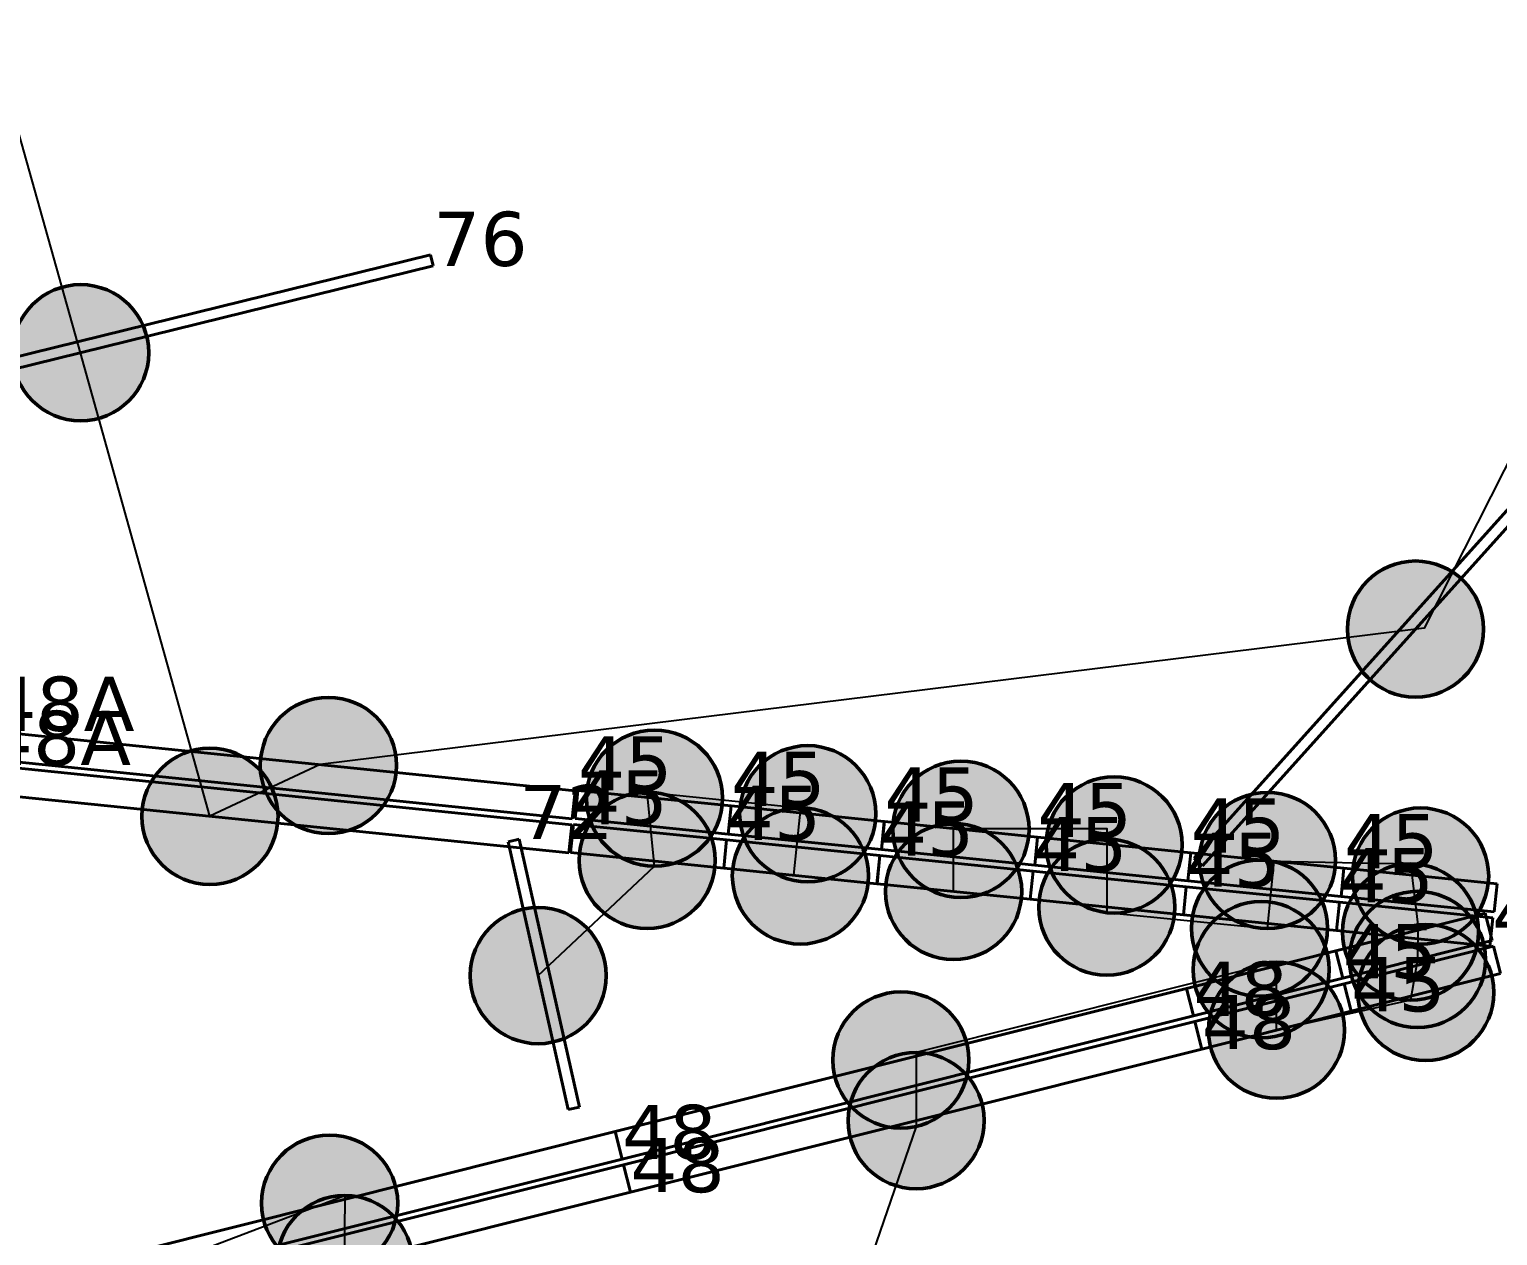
# Model space of a CAD drawing. Header units: millimetres. Extents: x -243740 to 150609, y -473655 to -165121.
# Drawn here: x 70726 to 75607, y -354076 to -350069 of the extents above; entities that cross this region are included whole.
import ezdxf

# ---------------------------------------------------------------- set-up
doc = ezdxf.new("R2010")
doc.units = ezdxf.units.MM
doc.layers.add('_Гр.ЩД-1C.10.4.I6.6', color=6, linetype='Continuous')
doc.layers.add('_Гр.ЩД-1C.10.4.I6.7', color=6, linetype='Continuous')
for name, color, linetype, lineweight in [('_освещение_dali', 3, 'Continuous', 50), ('DLX_FL1_LUM 122', 1, 'Continuous', 40), ('DLX_FL1_LUM 222', 5, 'Continuous', 40), ('DLX_LUM 14', 5, 'Continuous', 40), ('DLX_LUM 17', 5, 'Continuous', 40), ('DLX_LUM 5', 5, 'Continuous', 40), ('DLX_LUM 9', 5, 'Continuous', 40)]:
    doc.layers.add(name, color=color, linetype=linetype, lineweight=lineweight)
doc.styles.add('TableTextStyle', font='')
doc.styles.get('TableTextStyle').set_extended_font_data('VERDANA.TTF')
doc.linetypes.add('Truba', pattern='A,3e-05,[4,MSH_7,S=1,R=0,X=0,Y=0],-3.022072', length=3.022102)

# ---------------------------------------------------------------- blocks, each defined once
blk = doc.blocks.new('A$Caabd1818')
at = {"layer": 'DLX_FL1_LUM 122'}
for points in [[(66622.6, 45122.6, 0), (68570.5, 44923.8, 0)], [(68570.5, 44923.8, 0), (66622.6, 45122.6, 0)], [(68570.5, 44923.8, 0), (66622.6, 45122.6, 0)], [(66622.6, 45122.6, 0), (68570.5, 44923.8, 0)], [(66611.1, 45009.2, 0), (68559, 44810.4, 0)], [(68559, 44810.4, 0), (66611.1, 45009.2, 0)], [(68559, 44810.4, 0), (66611.1, 45009.2, 0)], [(66611.1, 45009.2, 0), (68559, 44810.4, 0)], [(68560.9, 44830.3, 0), (66613.1, 45029.1, 0)], [(66613.1, 45029.1, 0), (68560.9, 44830.3, 0)], [(66613.1, 45029.1, 0), (68560.9, 44830.3, 0)], [(68560.9, 44830.3, 0), (66613.1, 45029.1, 0)], [(68549.4, 44716.9, 0), (66601.5, 44915.7, 0)], [(66601.5, 44915.7, 0), (68549.4, 44716.9, 0)], [(66601.5, 44915.7, 0), (68549.4, 44716.9, 0)], [(68549.4, 44716.9, 0), (66601.5, 44915.7, 0)], [(68570.5, 44923.8, 0), (68560.9, 44830.3, 0)], [(68560.9, 44830.3, 0), (68570.5, 44923.8, 0)], [(68560.9, 44830.3, 0), (68570.5, 44923.8, 0)], [(68570.5, 44923.8, 0), (68560.9, 44830.3, 0)], [(68570.5, 44923.8, 0), (68570.5, 44923.8, 0)], [(68570.5, 44923.8, 0), (68570.5, 44923.8, 0)], [(68559, 44810.4, 0), (68549.4, 44716.9, 0)], [(68549.4, 44716.9, 0), (68559, 44810.4, 0)], [(68549.4, 44716.9, 0), (68559, 44810.4, 0)], [(68559, 44810.4, 0), (68549.4, 44716.9, 0)], [(68559, 44810.4, 0), (68559, 44810.4, 0)], [(68559, 44810.4, 0), (68559, 44810.4, 0)], [(68560.9, 44830.3, 0), (68560.9, 44830.3, 0)], [(68560.9, 44830.3, 0), (68560.9, 44830.3, 0)], [(68549.4, 44716.9, 0), (68549.4, 44716.9, 0)], [(68549.4, 44716.9, 0), (68549.4, 44716.9, 0)]]:
    blk.add_polyline3d(points, dxfattribs=at)
at = {"layer": 'DLX_FL1_LUM 222'}
for points in [[(68703.9, 43791, 0), (70603.3, 44266.7, 0)], [(70603.3, 44266.7, 0), (68703.9, 43791, 0)], [(70603.3, 44266.7, 0), (68703.9, 43791, 0)], [(68703.9, 43791, 0), (70603.3, 44266.7, 0)], [(70603.3, 44266.7, 0), (70603.3, 44266.7, 0)], [(70603.3, 44266.7, 0), (70626.1, 44175.5, 0)], [(70626.1, 44175.5, 0), (70603.3, 44266.7, 0)], [(70603.3, 44266.7, 0), (70603.3, 44266.7, 0)], [(70626.1, 44175.5, 0), (70603.3, 44266.7, 0)], [(70603.3, 44266.7, 0), (70626.1, 44175.5, 0)], [(70626.1, 44175.5, 0), (68726.8, 43699.8, 0)], [(68726.8, 43699.8, 0), (70626.1, 44175.5, 0)], [(68726.8, 43699.8, 0), (70626.1, 44175.5, 0)], [(70626.1, 44175.5, 0), (68726.8, 43699.8, 0)], [(68731.5, 43681.1, 0), (70630.9, 44156.5, 0)], [(70630.9, 44156.5, 0), (68731.5, 43681.1, 0)], [(70630.9, 44156.5, 0), (68731.5, 43681.1, 0)], [(68731.5, 43681.1, 0), (70630.9, 44156.5, 0)], [(70626.1, 44175.5, 0), (70626.1, 44175.5, 0)], [(70626.1, 44175.5, 0), (70626.1, 44175.5, 0)], [(70630.9, 44156.5, 0), (70630.9, 44156.5, 0)], [(70630.9, 44156.5, 0), (70653.7, 44065.3, 0)], [(70653.7, 44065.3, 0), (70630.9, 44156.5, 0)], [(70630.9, 44156.5, 0), (70630.9, 44156.5, 0)], [(70653.7, 44065.3, 0), (70630.9, 44156.5, 0)], [(70630.9, 44156.5, 0), (70653.7, 44065.3, 0)], [(70653.7, 44065.3, 0), (68754.3, 43589.9, 0)], [(68754.3, 43589.9, 0), (70653.7, 44065.3, 0)], [(68754.3, 43589.9, 0), (70653.7, 44065.3, 0)], [(70653.7, 44065.3, 0), (68754.3, 43589.9, 0)], [(70653.7, 44065.3, 0), (70653.7, 44065.3, 0)], [(70653.7, 44065.3, 0), (70653.7, 44065.3, 0)], [(66804.6, 43315.3, 0), (68703.9, 43791, 0)], [(68703.9, 43791, 0), (66804.6, 43315.3, 0)], [(68703.9, 43791, 0), (66804.6, 43315.3, 0)], [(66804.6, 43315.3, 0), (68703.9, 43791, 0)], [(68703.9, 43791, 0), (68703.9, 43791, 0)], [(68703.9, 43791, 0), (68726.7, 43699.8, 0)], [(68726.7, 43699.8, 0), (68703.9, 43791, 0)], [(68703.9, 43791, 0), (68703.9, 43791, 0)], [(68726.7, 43699.8, 0), (68703.9, 43791, 0)], [(68703.9, 43791, 0), (68726.7, 43699.8, 0)], [(68726.8, 43699.8, 0), (68703.9, 43791, 0)], [(68703.9, 43791, 0), (68703.9, 43791, 0)], [(68703.9, 43791, 0), (68726.8, 43699.8, 0)], [(68703.9, 43791, 0), (68703.9, 43791, 0)], [(68703.9, 43791, 0), (68726.8, 43699.8, 0)], [(68726.8, 43699.8, 0), (68703.9, 43791, 0)], [(68726.7, 43699.8, 0), (66827.4, 43224.1, 0)], [(66827.4, 43224.1, 0), (68726.7, 43699.8, 0)], [(66827.4, 43224.1, 0), (68726.7, 43699.8, 0)], [(68726.7, 43699.8, 0), (66827.4, 43224.1, 0)], [(68726.7, 43699.8, 0), (68726.7, 43699.8, 0)], [(68726.7, 43699.8, 0), (68726.7, 43699.8, 0)], [(68726.8, 43699.8, 0), (68726.8, 43699.8, 0)], [(68726.8, 43699.8, 0), (68726.8, 43699.8, 0)], [(66832, 43205.6, 0), (68731.4, 43681.1, 0)], [(68731.4, 43681.1, 0), (66832, 43205.6, 0)], [(68731.4, 43681.1, 0), (66832, 43205.6, 0)], [(66832, 43205.6, 0), (68731.4, 43681.1, 0)], [(68731.4, 43681.1, 0), (68731.4, 43681.1, 0)], [(68731.4, 43681.1, 0), (68754.3, 43589.9, 0)], [(68754.3, 43589.9, 0), (68731.4, 43681.1, 0)], [(68731.4, 43681.1, 0), (68731.4, 43681.1, 0)], [(68754.3, 43589.9, 0), (68731.4, 43681.1, 0)], [(68731.4, 43681.1, 0), (68754.3, 43589.9, 0)], [(68754.3, 43589.9, 0), (68731.5, 43681.1, 0)], [(68731.5, 43681.1, 0), (68731.5, 43681.1, 0)], [(68731.5, 43681.1, 0), (68754.3, 43589.9, 0)], [(68731.5, 43681.1, 0), (68731.5, 43681.1, 0)], [(68731.5, 43681.1, 0), (68754.3, 43589.9, 0)], [(68754.3, 43589.9, 0), (68731.5, 43681.1, 0)], [(68754.3, 43589.9, 0), (66854.9, 43114.5, 0)], [(66854.9, 43114.5, 0), (68754.3, 43589.9, 0)], [(66854.9, 43114.5, 0), (68754.3, 43589.9, 0)], [(68754.3, 43589.9, 0), (66854.9, 43114.5, 0)], [(68754.3, 43589.9, 0), (68754.3, 43589.9, 0)], [(68754.3, 43589.9, 0), (68754.3, 43589.9, 0)], [(68754.3, 43589.9, 0), (68754.3, 43589.9, 0)], [(68754.3, 43589.9, 0), (68754.3, 43589.9, 0)]]:
    blk.add_polyline3d(points, dxfattribs=at)
at = {"layer": 'DLX_LUM 14'}
for points in [[(65745.5, 46127.1, 0), (68089.4, 46704.3, 0)], [(68089.4, 46704.3, 0), (65745.5, 46127.1, 0)], [(68089.4, 46704.3, 0), (65745.5, 46127.1, 0)], [(65745.5, 46127.1, 0), (68089.4, 46704.3, 0)], [(68098.5, 46667.4, 0), (65754.6, 46090.2, 0)], [(65754.6, 46090.2, 0), (68098.5, 46667.4, 0)], [(65754.6, 46090.2, 0), (68098.5, 46667.4, 0)], [(68098.5, 46667.4, 0), (65754.6, 46090.2, 0)], [(68089.4, 46704.3, 0), (68089.4, 46704.3, 0)], [(68089.4, 46704.3, 0), (68098.5, 46667.4, 0)], [(68098.5, 46667.4, 0), (68089.4, 46704.3, 0)], [(68089.4, 46704.3, 0), (68089.4, 46704.3, 0)], [(68098.5, 46667.4, 0), (68089.4, 46704.3, 0)], [(68089.4, 46704.3, 0), (68098.5, 46667.4, 0)], [(68098.5, 46667.4, 0), (68098.5, 46667.4, 0)], [(68098.5, 46667.4, 0), (68098.5, 46667.4, 0)]]:
    blk.add_polyline3d(points, dxfattribs=at)
at = {"layer": 'DLX_LUM 17'}
for points in [[(70628.1, 44699.8, 0), (72043.9, 46272.3, 0)], [(72043.9, 46272.3, 0), (70628.1, 44699.8, 0)], [(72043.9, 46272.3, 0), (70628.1, 44699.8, 0)], [(70628.1, 44699.8, 0), (72043.9, 46272.3, 0)], [(72072.2, 46246.9, 0), (70656.3, 44674.4, 0)], [(70656.3, 44674.4, 0), (72072.2, 46246.9, 0)], [(70656.3, 44674.4, 0), (72072.2, 46246.9, 0)], [(72072.2, 46246.9, 0), (70656.3, 44674.4, 0)], [(70628.1, 44699.8, 0), (70628.1, 44699.8, 0)], [(70656.3, 44674.4, 0), (70628.1, 44699.8, 0)], [(70628.1, 44699.8, 0), (70628.1, 44699.8, 0)], [(70628.1, 44699.8, 0), (70656.3, 44674.4, 0)], [(70628.1, 44699.8, 0), (70656.3, 44674.4, 0)], [(70656.3, 44674.4, 0), (70628.1, 44699.8, 0)], [(70656.3, 44674.4, 0), (70656.3, 44674.4, 0)], [(70656.3, 44674.4, 0), (70656.3, 44674.4, 0)]]:
    blk.add_polyline3d(points, dxfattribs=at)
at = {"layer": 'DLX_LUM 5'}
for points in [[(68570.2, 44831.3, 0), (68579.7, 44924.8, 0)], [(68579.7, 44924.8, 0), (68570.2, 44831.3, 0)], [(68579.7, 44924.8, 0), (68570.2, 44831.3, 0)], [(68570.2, 44831.3, 0), (68579.7, 44924.8, 0)], [(68579.7, 44924.8, 0), (68579.7, 44924.8, 0)], [(68579.7, 44924.8, 0), (69089.1, 44873, 0)], [(69089.1, 44873, 0), (68579.7, 44924.8, 0)], [(68579.7, 44924.8, 0), (68579.7, 44924.8, 0)], [(69089.1, 44873, 0), (68579.7, 44924.8, 0)], [(68579.7, 44924.8, 0), (69089.1, 44873, 0)], [(69079.5, 44779.5, 0), (69089.1, 44873, 0)], [(69089.1, 44873, 0), (69079.5, 44779.5, 0)], [(69089.1, 44873, 0), (69079.5, 44779.5, 0)], [(69079.5, 44779.5, 0), (69089.1, 44873, 0)], [(69089.1, 44873, 0), (69079.6, 44779.5, 0)], [(69079.6, 44779.5, 0), (69089.1, 44873, 0)], [(69079.6, 44779.5, 0), (69089.1, 44873, 0)], [(69089.1, 44873, 0), (69079.6, 44779.5, 0)], [(69089.1, 44873, 0), (69089.1, 44873, 0)], [(69089.1, 44873, 0), (69089.1, 44873, 0)], [(69089.1, 44873, 0), (69089.1, 44873, 0)], [(69089.1, 44873, 0), (69598.4, 44821.3, 0)], [(69598.4, 44821.3, 0), (69089.1, 44873, 0)], [(69089.1, 44873, 0), (69089.1, 44873, 0)], [(69598.4, 44821.3, 0), (69089.1, 44873, 0)], [(69089.1, 44873, 0), (69598.4, 44821.3, 0)], [(68555.3, 44718.2, 0), (68564.8, 44811.8, 0)], [(68564.8, 44811.8, 0), (68555.3, 44718.2, 0)], [(68564.8, 44811.8, 0), (68555.3, 44718.2, 0)], [(68555.3, 44718.2, 0), (68564.8, 44811.8, 0)], [(68564.8, 44811.8, 0), (68564.8, 44811.8, 0)], [(68564.8, 44811.8, 0), (69074.2, 44760, 0)], [(69074.2, 44760, 0), (68564.8, 44811.8, 0)], [(68564.8, 44811.8, 0), (68564.8, 44811.8, 0)], [(69074.2, 44760, 0), (68564.8, 44811.8, 0)], [(68564.8, 44811.8, 0), (69074.2, 44760, 0)], [(69079.6, 44779.5, 0), (68570.2, 44831.3, 0)], [(68570.2, 44831.3, 0), (68570.2, 44831.3, 0)], [(68570.2, 44831.3, 0), (69079.6, 44779.5, 0)], [(68570.2, 44831.3, 0), (68570.2, 44831.3, 0)], [(68570.2, 44831.3, 0), (69079.6, 44779.5, 0)], [(69079.6, 44779.5, 0), (68570.2, 44831.3, 0)], [(69598.4, 44821.3, 0), (69588.9, 44727.8, 0)], [(69588.9, 44727.8, 0), (69598.4, 44821.3, 0)], [(69588.9, 44727.8, 0), (69598.4, 44821.3, 0)], [(69598.4, 44821.3, 0), (69588.9, 44727.8, 0)], [(69588.9, 44727.8, 0), (69598.5, 44821.3, 0)], [(69598.5, 44821.3, 0), (69588.9, 44727.8, 0)], [(69598.5, 44821.3, 0), (69588.9, 44727.8, 0)], [(69588.9, 44727.8, 0), (69598.5, 44821.3, 0)], [(69598.4, 44821.3, 0), (69598.4, 44821.3, 0)], [(69598.4, 44821.3, 0), (69598.4, 44821.3, 0)], [(69598.5, 44821.3, 0), (69598.5, 44821.3, 0)], [(69598.5, 44821.3, 0), (70107.8, 44769.5, 0)], [(70107.8, 44769.5, 0), (69598.5, 44821.3, 0)], [(69598.5, 44821.3, 0), (69598.5, 44821.3, 0)], [(70107.8, 44769.5, 0), (69598.5, 44821.3, 0)], [(69598.5, 44821.3, 0), (70107.8, 44769.5, 0)], [(69588.9, 44727.8, 0), (69079.5, 44779.5, 0)], [(69079.5, 44779.5, 0), (69079.5, 44779.5, 0)], [(69079.5, 44779.5, 0), (69588.9, 44727.8, 0)], [(69079.5, 44779.5, 0), (69079.5, 44779.5, 0)], [(69079.5, 44779.5, 0), (69588.9, 44727.8, 0)], [(69588.9, 44727.8, 0), (69079.5, 44779.5, 0)], [(69079.6, 44779.5, 0), (69079.6, 44779.5, 0)], [(69079.6, 44779.5, 0), (69079.6, 44779.5, 0)], [(70107.8, 44769.5, 0), (70098.3, 44676, 0)], [(70098.3, 44676, 0), (70107.8, 44769.5, 0)], [(70098.3, 44676, 0), (70107.8, 44769.5, 0)], [(70107.8, 44769.5, 0), (70098.3, 44676, 0)], [(70098.3, 44676, 0), (70107.8, 44769.5, 0)], [(70107.8, 44769.5, 0), (70098.3, 44676, 0)], [(70107.8, 44769.5, 0), (70098.3, 44676, 0)], [(70098.3, 44676, 0), (70107.8, 44769.5, 0)], [(70107.8, 44769.5, 0), (70107.8, 44769.5, 0)], [(70107.8, 44769.5, 0), (70107.8, 44769.5, 0)], [(70107.8, 44769.5, 0), (70107.8, 44769.5, 0)], [(70107.8, 44769.5, 0), (70617.2, 44717.7, 0)], [(70617.2, 44717.7, 0), (70107.8, 44769.5, 0)], [(70107.8, 44769.5, 0), (70107.8, 44769.5, 0)], [(70617.2, 44717.7, 0), (70107.8, 44769.5, 0)], [(70107.8, 44769.5, 0), (70617.2, 44717.7, 0)], [(69064.7, 44666.5, 0), (68555.3, 44718.2, 0)], [(68555.3, 44718.2, 0), (68555.3, 44718.2, 0)], [(68555.3, 44718.2, 0), (69064.7, 44666.5, 0)], [(68555.3, 44718.2, 0), (68555.3, 44718.2, 0)], [(68555.3, 44718.2, 0), (69064.7, 44666.5, 0)], [(69064.7, 44666.5, 0), (68555.3, 44718.2, 0)], [(69074.2, 44760, 0), (69064.7, 44666.5, 0)], [(69064.7, 44666.5, 0), (69074.2, 44760, 0)], [(69064.7, 44666.5, 0), (69074.2, 44760, 0)], [(69074.2, 44760, 0), (69064.7, 44666.5, 0)], [(69064.7, 44666.5, 0), (69074.2, 44760, 0)], [(69074.2, 44760, 0), (69064.7, 44666.5, 0)], [(69074.2, 44760, 0), (69064.7, 44666.5, 0)], [(69064.7, 44666.5, 0), (69074.2, 44760, 0)], [(69074.2, 44760, 0), (69074.2, 44760, 0)], [(69074.2, 44760, 0), (69074.2, 44760, 0)], [(69074.2, 44760, 0), (69074.2, 44760, 0)], [(69074.2, 44760, 0), (69583.5, 44708.2, 0)], [(69583.5, 44708.2, 0), (69074.2, 44760, 0)], [(69074.2, 44760, 0), (69074.2, 44760, 0)], [(69583.5, 44708.2, 0), (69074.2, 44760, 0)], [(69074.2, 44760, 0), (69583.5, 44708.2, 0)], [(69588.9, 44727.8, 0), (69588.9, 44727.8, 0)], [(69588.9, 44727.8, 0), (69588.9, 44727.8, 0)], [(70098.3, 44676, 0), (69588.9, 44727.8, 0)], [(69588.9, 44727.8, 0), (69588.9, 44727.8, 0)], [(69588.9, 44727.8, 0), (70098.3, 44676, 0)], [(69588.9, 44727.8, 0), (69588.9, 44727.8, 0)], [(69588.9, 44727.8, 0), (70098.3, 44676, 0)], [(70098.3, 44676, 0), (69588.9, 44727.8, 0)], [(70617.2, 44717.7, 0), (70607.7, 44624.2, 0)], [(70607.7, 44624.2, 0), (70617.2, 44717.7, 0)], [(70607.7, 44624.2, 0), (70617.2, 44717.7, 0)], [(70617.2, 44717.7, 0), (70607.7, 44624.2, 0)], [(70607.7, 44624.2, 0), (70617.2, 44717.7, 0)], [(70617.2, 44717.7, 0), (70607.7, 44624.2, 0)], [(70617.2, 44717.7, 0), (70607.7, 44624.2, 0)], [(70607.7, 44624.2, 0), (70617.2, 44717.7, 0)], [(70617.2, 44717.7, 0), (70617.2, 44717.7, 0)], [(70617.2, 44717.7, 0), (70617.2, 44717.7, 0)], [(70617.2, 44717.7, 0), (70617.2, 44717.7, 0)], [(70617.2, 44717.7, 0), (71126.6, 44666, 0)], [(71126.6, 44666, 0), (70617.2, 44717.7, 0)], [(70617.2, 44717.7, 0), (70617.2, 44717.7, 0)], [(71126.6, 44666, 0), (70617.2, 44717.7, 0)], [(70617.2, 44717.7, 0), (71126.6, 44666, 0)], [(69064.7, 44666.5, 0), (69064.7, 44666.5, 0)], [(69064.7, 44666.5, 0), (69064.7, 44666.5, 0)], [(69574, 44614.7, 0), (69064.7, 44666.5, 0)], [(69064.7, 44666.5, 0), (69064.7, 44666.5, 0)], [(69064.7, 44666.5, 0), (69574, 44614.7, 0)], [(69064.7, 44666.5, 0), (69064.7, 44666.5, 0)], [(69064.7, 44666.5, 0), (69574, 44614.7, 0)], [(69574, 44614.7, 0), (69064.7, 44666.5, 0)], [(69583.5, 44708.2, 0), (69574, 44614.7, 0)], [(69574, 44614.7, 0), (69583.5, 44708.2, 0)], [(69574, 44614.7, 0), (69583.5, 44708.2, 0)], [(69583.5, 44708.2, 0), (69574, 44614.7, 0)], [(69574.1, 44614.7, 0), (69583.6, 44708.2, 0)], [(69583.6, 44708.2, 0), (69574.1, 44614.7, 0)], [(69583.6, 44708.2, 0), (69574.1, 44614.7, 0)], [(69574.1, 44614.7, 0), (69583.6, 44708.2, 0)], [(69583.5, 44708.2, 0), (69583.5, 44708.2, 0)], [(69583.5, 44708.2, 0), (69583.5, 44708.2, 0)], [(69583.6, 44708.2, 0), (69583.6, 44708.2, 0)], [(69583.6, 44708.2, 0), (70092.9, 44656.4, 0)], [(70092.9, 44656.4, 0), (69583.6, 44708.2, 0)], [(69583.6, 44708.2, 0), (69583.6, 44708.2, 0)], [(70092.9, 44656.4, 0), (69583.6, 44708.2, 0)], [(69583.6, 44708.2, 0), (70092.9, 44656.4, 0)], [(70098.3, 44676, 0), (70098.3, 44676, 0)], [(70098.3, 44676, 0), (70098.3, 44676, 0)], [(70607.7, 44624.2, 0), (70098.3, 44676, 0)], [(70098.3, 44676, 0), (70098.3, 44676, 0)], [(70098.3, 44676, 0), (70607.7, 44624.2, 0)], [(70098.3, 44676, 0), (70098.3, 44676, 0)], [(70098.3, 44676, 0), (70607.7, 44624.2, 0)], [(70607.7, 44624.2, 0), (70098.3, 44676, 0)], [(71126.6, 44666, 0), (71117.1, 44572.4, 0)], [(71117.1, 44572.4, 0), (71126.6, 44666, 0)], [(71117.1, 44572.4, 0), (71126.6, 44666, 0)], [(71126.6, 44666, 0), (71117.1, 44572.4, 0)], [(71117.1, 44572.4, 0), (71126.6, 44666, 0)], [(71126.6, 44666, 0), (71117.1, 44572.4, 0)], [(71126.6, 44666, 0), (71117.1, 44572.4, 0)], [(71117.1, 44572.4, 0), (71126.6, 44666, 0)], [(71126.6, 44666, 0), (71126.6, 44666, 0)], [(71126.6, 44666, 0), (71126.6, 44666, 0)], [(71126.6, 44666, 0), (71126.6, 44666, 0)], [(71126.6, 44666, 0), (71635.9, 44614.2, 0)], [(71635.9, 44614.2, 0), (71126.6, 44666, 0)], [(71126.6, 44666, 0), (71126.6, 44666, 0)], [(71635.9, 44614.2, 0), (71126.6, 44666, 0)], [(71126.6, 44666, 0), (71635.9, 44614.2, 0)], [(70092.9, 44656.4, 0), (70083.4, 44562.9, 0)], [(70083.4, 44562.9, 0), (70092.9, 44656.4, 0)], [(70083.4, 44562.9, 0), (70092.9, 44656.4, 0)], [(70092.9, 44656.4, 0), (70083.4, 44562.9, 0)], [(70083.4, 44562.9, 0), (70092.9, 44656.4, 0)], [(70092.9, 44656.4, 0), (70083.4, 44562.9, 0)], [(70092.9, 44656.4, 0), (70083.4, 44562.9, 0)], [(70083.4, 44562.9, 0), (70092.9, 44656.4, 0)], [(70092.9, 44656.4, 0), (70092.9, 44656.4, 0)], [(70092.9, 44656.4, 0), (70092.9, 44656.4, 0)], [(70092.9, 44656.4, 0), (70092.9, 44656.4, 0)], [(70092.9, 44656.4, 0), (70602.3, 44604.7, 0)], [(70602.3, 44604.7, 0), (70092.9, 44656.4, 0)], [(70092.9, 44656.4, 0), (70092.9, 44656.4, 0)], [(70602.3, 44604.7, 0), (70092.9, 44656.4, 0)], [(70092.9, 44656.4, 0), (70602.3, 44604.7, 0)], [(70607.7, 44624.2, 0), (70607.7, 44624.2, 0)], [(70607.7, 44624.2, 0), (70607.7, 44624.2, 0)], [(71117.1, 44572.4, 0), (70607.7, 44624.2, 0)], [(70607.7, 44624.2, 0), (70607.7, 44624.2, 0)], [(70607.7, 44624.2, 0), (71117.1, 44572.4, 0)], [(70607.7, 44624.2, 0), (70607.7, 44624.2, 0)], [(70607.7, 44624.2, 0), (71117.1, 44572.4, 0)], [(71117.1, 44572.4, 0), (70607.7, 44624.2, 0)], [(69574, 44614.7, 0), (69574, 44614.7, 0)], [(69574, 44614.7, 0), (69574, 44614.7, 0)], [(70083.4, 44562.9, 0), (69574.1, 44614.7, 0)], [(69574.1, 44614.7, 0), (69574.1, 44614.7, 0)], [(69574.1, 44614.7, 0), (70083.4, 44562.9, 0)], [(69574.1, 44614.7, 0), (69574.1, 44614.7, 0)], [(69574.1, 44614.7, 0), (70083.4, 44562.9, 0)], [(70083.4, 44562.9, 0), (69574.1, 44614.7, 0)], [(70602.3, 44604.7, 0), (70592.8, 44511.2, 0)], [(70592.8, 44511.2, 0), (70602.3, 44604.7, 0)], [(70592.8, 44511.2, 0), (70602.3, 44604.7, 0)], [(70602.3, 44604.7, 0), (70592.8, 44511.2, 0)], [(70592.8, 44511.2, 0), (70602.3, 44604.7, 0)], [(70602.3, 44604.7, 0), (70592.8, 44511.2, 0)], [(70602.3, 44604.7, 0), (70592.8, 44511.2, 0)], [(70592.8, 44511.2, 0), (70602.3, 44604.7, 0)], [(70602.3, 44604.7, 0), (70602.3, 44604.7, 0)], [(70602.3, 44604.7, 0), (70602.3, 44604.7, 0)], [(70602.3, 44604.7, 0), (70602.3, 44604.7, 0)], [(70602.3, 44604.7, 0), (71111.7, 44552.9, 0)], [(71111.7, 44552.9, 0), (70602.3, 44604.7, 0)], [(70602.3, 44604.7, 0), (70602.3, 44604.7, 0)], [(71111.7, 44552.9, 0), (70602.3, 44604.7, 0)], [(70602.3, 44604.7, 0), (71111.7, 44552.9, 0)], [(71117.1, 44572.4, 0), (71117.1, 44572.4, 0)], [(71117.1, 44572.4, 0), (71117.1, 44572.4, 0)], [(71626.4, 44520.7, 0), (71117.1, 44572.4, 0)], [(71117.1, 44572.4, 0), (71117.1, 44572.4, 0)], [(71117.1, 44572.4, 0), (71626.4, 44520.7, 0)], [(71117.1, 44572.4, 0), (71117.1, 44572.4, 0)], [(71117.1, 44572.4, 0), (71626.4, 44520.7, 0)], [(71626.4, 44520.7, 0), (71117.1, 44572.4, 0)], [(71635.9, 44614.2, 0), (71626.4, 44520.7, 0)], [(71626.4, 44520.7, 0), (71635.9, 44614.2, 0)], [(71626.4, 44520.7, 0), (71635.9, 44614.2, 0)], [(71635.9, 44614.2, 0), (71626.4, 44520.7, 0)], [(71635.9, 44614.2, 0), (71635.9, 44614.2, 0)], [(71635.9, 44614.2, 0), (71635.9, 44614.2, 0)], [(70083.4, 44562.9, 0), (70083.4, 44562.9, 0)], [(70083.4, 44562.9, 0), (70083.4, 44562.9, 0)], [(70592.8, 44511.2, 0), (70083.4, 44562.9, 0)], [(70083.4, 44562.9, 0), (70083.4, 44562.9, 0)], [(70083.4, 44562.9, 0), (70592.8, 44511.2, 0)], [(70083.4, 44562.9, 0), (70083.4, 44562.9, 0)], [(70083.4, 44562.9, 0), (70592.8, 44511.2, 0)], [(70592.8, 44511.2, 0), (70083.4, 44562.9, 0)], [(71111.7, 44552.9, 0), (71102.2, 44459.4, 0)], [(71102.2, 44459.4, 0), (71111.7, 44552.9, 0)], [(71102.2, 44459.4, 0), (71111.7, 44552.9, 0)], [(71111.7, 44552.9, 0), (71102.2, 44459.4, 0)], [(71102.2, 44459.4, 0), (71111.7, 44552.9, 0)], [(71111.7, 44552.9, 0), (71102.2, 44459.4, 0)], [(71111.7, 44552.9, 0), (71102.2, 44459.4, 0)], [(71102.2, 44459.4, 0), (71111.7, 44552.9, 0)], [(71111.7, 44552.9, 0), (71111.7, 44552.9, 0)], [(71111.7, 44552.9, 0), (71111.7, 44552.9, 0)], [(71111.7, 44552.9, 0), (71111.7, 44552.9, 0)], [(71111.7, 44552.9, 0), (71621, 44501.1, 0)], [(71621, 44501.1, 0), (71111.7, 44552.9, 0)], [(71111.7, 44552.9, 0), (71111.7, 44552.9, 0)], [(71621, 44501.1, 0), (71111.7, 44552.9, 0)], [(71111.7, 44552.9, 0), (71621, 44501.1, 0)], [(71626.4, 44520.7, 0), (71626.4, 44520.7, 0)], [(71626.4, 44520.7, 0), (71626.4, 44520.7, 0)], [(70592.8, 44511.2, 0), (70592.8, 44511.2, 0)], [(70592.8, 44511.2, 0), (70592.8, 44511.2, 0)], [(71102.2, 44459.4, 0), (70592.8, 44511.2, 0)], [(70592.8, 44511.2, 0), (70592.8, 44511.2, 0)], [(70592.8, 44511.2, 0), (71102.2, 44459.4, 0)], [(70592.8, 44511.2, 0), (70592.8, 44511.2, 0)], [(70592.8, 44511.2, 0), (71102.2, 44459.4, 0)], [(71102.2, 44459.4, 0), (70592.8, 44511.2, 0)], [(71099.7, 44391.8, 0), (71596.2, 44516.8, 0)], [(71596.2, 44516.8, 0), (71099.7, 44391.8, 0)], [(71596.2, 44516.8, 0), (71099.7, 44391.8, 0)], [(71099.7, 44391.8, 0), (71596.2, 44516.8, 0)], [(71596.2, 44516.8, 0), (71596.2, 44516.8, 0)], [(71596.2, 44516.8, 0), (71619.1, 44425.7, 0)], [(71619.1, 44425.7, 0), (71596.2, 44516.8, 0)], [(71596.2, 44516.8, 0), (71596.2, 44516.8, 0)], [(71619.1, 44425.7, 0), (71596.2, 44516.8, 0)], [(71596.2, 44516.8, 0), (71619.1, 44425.7, 0)], [(71621, 44501.1, 0), (71611.5, 44407.6, 0)], [(71611.5, 44407.6, 0), (71621, 44501.1, 0)], [(71611.5, 44407.6, 0), (71621, 44501.1, 0)], [(71621, 44501.1, 0), (71611.5, 44407.6, 0)], [(71621, 44501.1, 0), (71621, 44501.1, 0)], [(71621, 44501.1, 0), (71621, 44501.1, 0)], [(71102.2, 44459.4, 0), (71102.2, 44459.4, 0)], [(71102.2, 44459.4, 0), (71102.2, 44459.4, 0)], [(71611.5, 44407.6, 0), (71102.2, 44459.4, 0)], [(71102.2, 44459.4, 0), (71102.2, 44459.4, 0)], [(71102.2, 44459.4, 0), (71611.5, 44407.6, 0)], [(71102.2, 44459.4, 0), (71102.2, 44459.4, 0)], [(71102.2, 44459.4, 0), (71611.5, 44407.6, 0)], [(71611.5, 44407.6, 0), (71102.2, 44459.4, 0)], [(71619.1, 44425.7, 0), (71122.6, 44300.6, 0)], [(71122.6, 44300.6, 0), (71619.1, 44425.7, 0)], [(71122.6, 44300.6, 0), (71619.1, 44425.7, 0)], [(71619.1, 44425.7, 0), (71122.6, 44300.6, 0)], [(71619.1, 44425.7, 0), (71619.1, 44425.7, 0)], [(71619.1, 44425.7, 0), (71619.1, 44425.7, 0)], [(70603.2, 44266.7, 0), (71099.7, 44391.8, 0)], [(71099.7, 44391.8, 0), (70603.2, 44266.7, 0)], [(71099.7, 44391.8, 0), (70603.2, 44266.7, 0)], [(70603.2, 44266.7, 0), (71099.7, 44391.8, 0)], [(71099.7, 44391.8, 0), (71099.7, 44391.8, 0)], [(71099.7, 44391.8, 0), (71122.6, 44300.6, 0)], [(71122.6, 44300.6, 0), (71099.7, 44391.8, 0)], [(71099.7, 44391.8, 0), (71099.7, 44391.8, 0)], [(71122.6, 44300.6, 0), (71099.7, 44391.8, 0)], [(71099.7, 44391.8, 0), (71122.6, 44300.6, 0)], [(71122.6, 44300.6, 0), (71099.7, 44391.8, 0)], [(71099.7, 44391.8, 0), (71099.7, 44391.8, 0)], [(71099.7, 44391.8, 0), (71122.6, 44300.6, 0)], [(71099.7, 44391.8, 0), (71099.7, 44391.8, 0)], [(71099.7, 44391.8, 0), (71122.6, 44300.6, 0)], [(71122.6, 44300.6, 0), (71099.7, 44391.8, 0)], [(71127.2, 44281.9, 0), (71623.6, 44407.2, 0)], [(71623.6, 44407.2, 0), (71127.2, 44281.9, 0)], [(71623.6, 44407.2, 0), (71127.2, 44281.9, 0)], [(71127.2, 44281.9, 0), (71623.6, 44407.2, 0)], [(71611.5, 44407.6, 0), (71611.5, 44407.6, 0)], [(71611.5, 44407.6, 0), (71611.5, 44407.6, 0)], [(71623.6, 44407.2, 0), (71623.6, 44407.2, 0)], [(71623.6, 44407.2, 0), (71646.6, 44316.1, 0)], [(71646.6, 44316.1, 0), (71623.6, 44407.2, 0)], [(71623.6, 44407.2, 0), (71623.6, 44407.2, 0)], [(71646.6, 44316.1, 0), (71623.6, 44407.2, 0)], [(71623.6, 44407.2, 0), (71646.6, 44316.1, 0)], [(71122.6, 44300.6, 0), (70626.2, 44175.5, 0)], [(70626.2, 44175.5, 0), (71122.6, 44300.6, 0)], [(70626.2, 44175.5, 0), (71122.6, 44300.6, 0)], [(71122.6, 44300.6, 0), (70626.2, 44175.5, 0)], [(70630.8, 44156.5, 0), (71127.2, 44281.9, 0)], [(71127.2, 44281.9, 0), (70630.8, 44156.5, 0)], [(71127.2, 44281.9, 0), (70630.8, 44156.5, 0)], [(70630.8, 44156.5, 0), (71127.2, 44281.9, 0)], [(71122.6, 44300.6, 0), (71122.6, 44300.6, 0)], [(71122.6, 44300.6, 0), (71122.6, 44300.6, 0)], [(71122.6, 44300.6, 0), (71122.6, 44300.6, 0)], [(71122.6, 44300.6, 0), (71122.6, 44300.6, 0)], [(71127.2, 44281.9, 0), (71127.2, 44281.9, 0)], [(71127.2, 44281.9, 0), (71150.2, 44190.7, 0)], [(71150.2, 44190.7, 0), (71127.2, 44281.9, 0)], [(71127.2, 44281.9, 0), (71127.2, 44281.9, 0)], [(71150.2, 44190.7, 0), (71127.2, 44281.9, 0)], [(71127.2, 44281.9, 0), (71150.2, 44190.7, 0)], [(71150.2, 44190.7, 0), (71127.2, 44281.9, 0)], [(71127.2, 44281.9, 0), (71127.2, 44281.9, 0)], [(71127.2, 44281.9, 0), (71150.2, 44190.7, 0)], [(71127.2, 44281.9, 0), (71127.2, 44281.9, 0)], [(71127.2, 44281.9, 0), (71150.2, 44190.7, 0)], [(71150.2, 44190.7, 0), (71127.2, 44281.9, 0)], [(71646.6, 44316.1, 0), (71150.2, 44190.7, 0)], [(71150.2, 44190.7, 0), (71646.6, 44316.1, 0)], [(71150.2, 44190.7, 0), (71646.6, 44316.1, 0)], [(71646.6, 44316.1, 0), (71150.2, 44190.7, 0)], [(70626.2, 44175.5, 0), (70603.2, 44266.7, 0)], [(70603.2, 44266.7, 0), (70603.2, 44266.7, 0)], [(70603.2, 44266.7, 0), (70626.2, 44175.5, 0)], [(70603.2, 44266.7, 0), (70603.2, 44266.7, 0)], [(70603.2, 44266.7, 0), (70626.2, 44175.5, 0)], [(70626.2, 44175.5, 0), (70603.2, 44266.7, 0)], [(71150.2, 44190.7, 0), (70653.8, 44065.4, 0)], [(70653.8, 44065.4, 0), (71150.2, 44190.7, 0)], [(70653.8, 44065.4, 0), (71150.2, 44190.7, 0)], [(71150.2, 44190.7, 0), (70653.8, 44065.4, 0)], [(71150.2, 44190.7, 0), (71150.2, 44190.7, 0)], [(71150.2, 44190.7, 0), (71150.2, 44190.7, 0)], [(71150.2, 44190.7, 0), (71150.2, 44190.7, 0)], [(71150.2, 44190.7, 0), (71150.2, 44190.7, 0)], [(70626.2, 44175.5, 0), (70626.2, 44175.5, 0)], [(70626.2, 44175.5, 0), (70626.2, 44175.5, 0)], [(70653.8, 44065.4, 0), (70630.8, 44156.5, 0)], [(70630.8, 44156.5, 0), (70630.8, 44156.5, 0)], [(70630.8, 44156.5, 0), (70653.8, 44065.4, 0)], [(70630.8, 44156.5, 0), (70630.8, 44156.5, 0)], [(70630.8, 44156.5, 0), (70653.8, 44065.4, 0)], [(70653.8, 44065.4, 0), (70630.8, 44156.5, 0)], [(70653.8, 44065.4, 0), (70653.8, 44065.4, 0)], [(70653.8, 44065.4, 0), (70653.8, 44065.4, 0)]]:
    blk.add_polyline3d(points, dxfattribs=at)
at = {"layer": 'DLX_LUM 9'}
for points in [[(68347.8, 44754.3, 0), (68384.9, 44762.6, 0)], [(68384.9, 44762.6, 0), (68347.8, 44754.3, 0)], [(68384.9, 44762.6, 0), (68347.8, 44754.3, 0)], [(68347.8, 44754.3, 0), (68384.9, 44762.6, 0)], [(68384.9, 44762.6, 0), (68384.9, 44762.6, 0)], [(68384.9, 44762.6, 0), (68584.9, 43872.8, 0)], [(68584.9, 43872.8, 0), (68384.9, 44762.6, 0)], [(68384.9, 44762.6, 0), (68384.9, 44762.6, 0)], [(68584.9, 43872.8, 0), (68384.9, 44762.6, 0)], [(68384.9, 44762.6, 0), (68584.9, 43872.8, 0)], [(68547.8, 43864.5, 0), (68347.8, 44754.3, 0)], [(68347.8, 44754.3, 0), (68347.8, 44754.3, 0)], [(68347.8, 44754.3, 0), (68547.8, 43864.5, 0)], [(68347.8, 44754.3, 0), (68347.8, 44754.3, 0)], [(68347.8, 44754.3, 0), (68547.8, 43864.5, 0)], [(68547.8, 43864.5, 0), (68347.8, 44754.3, 0)], [(68584.9, 43872.8, 0), (68547.8, 43864.5, 0)], [(68547.8, 43864.5, 0), (68584.9, 43872.8, 0)], [(68547.8, 43864.5, 0), (68584.9, 43872.8, 0)], [(68584.9, 43872.8, 0), (68547.8, 43864.5, 0)], [(68547.8, 43864.5, 0), (68547.8, 43864.5, 0)], [(68547.8, 43864.5, 0), (68547.8, 43864.5, 0)], [(68584.9, 43872.8, 0), (68584.9, 43872.8, 0)], [(68584.9, 43872.8, 0), (68584.9, 43872.8, 0)]]:
    blk.add_polyline3d(points, dxfattribs=at)
blk = doc.blocks.new('A$Cab2378fa')
at = {"lineweight": 25, "true_color": 0xfff5f5}
h = blk.add_hatch(color=7, dxfattribs=at)
h.dxf.hatch_style = 1
h.paths.add_polyline_path([(0, 0), (-141.6, -170.3, 0.174923), (3, -222.4, 0.197808), (162.3, -156.8)])
h.paths.add_polyline_path([(-163.2, 157.6), (0, 0), (147.8, 177.8, 0.175398), (3, 230.2, 0.209014)])
at = {"lineweight": 25}
h = blk.add_hatch(color=0, dxfattribs=at)
h.paths.add_polyline_path([(162.3, -156.8, 0.442338), (147.8, 177.8), (0, 0)])
h.paths.add_polyline_path([(-141.6, -170.3), (0, 0), (-163.2, 157.6, 0.430096)])
blk.add_circle((3, 3.9), 226.3)

msp = doc.modelspace()

# ---------------------------------------------------------------- linework, layer by layer
at = {"layer": '_Гр.ЩД-1C.10.4.I6.6', "ltscale": 100}
msp.add_lwpolyline([(72417.5, -353212.4), (72804.1, -352849.2), (72779.7, -352603.1), (73289, -352654.9), (73266.3, -352878.9), (73798.4, -352933), (73798.4, -352723.9), (74307.8, -352723.9), (74307.8, -353003.2), (74841.6, -353056.3), (74864.3, -352832.2), (75317.6, -352841.2), (75341.5, -353043.6), (75340.6, -353158.6), (75317.6, -353293.8), (74871.7, -353393.7), (74871.7, -353167.4), (73673.7, -353467.9), (73673.7, -353713.6), (73276, -354870)], dxfattribs=at)
at = {"layer": '_Гр.ЩД-1C.10.4.I6.7', "ltscale": 100}
for points in [[(79018.2, -353485.1), (77895.1, -351690.2), (77590.7, -352102), (77286.4, -352513.7), (76959.6, -352981.4), (76816.7, -352805.9), (77121.1, -352394.1), (77425.4, -351982.4), (77729.7, -351570.7), (77413.9, -350707.2), (77660.9, -349116.7), (77269.5, -348292.1), (75363, -352057.8), (71692.3, -352511.4), (71326, -352683.1), (70896.2, -351143), (70262, -348889.9)], [(64086.1, -355871.4), (66025.9, -355395.7), (66025.9, -355622), (66517.7, -354572.5), (67925.2, -354920), (67925.2, -355188.7), (69019.2, -353391.6), (69920.2, -354420.4), (69920.2, -354646.7), (71774.2, -353943.3), (71772.6, -354189.7), (29115.1, -366547)]]:
    msp.add_lwpolyline(points, dxfattribs=at)

# ---------------------------------------------------------------- block references
at = {"layer": '_освещение_dali', "color": 5, "ltscale": 100}
for p in [(70893.3, -351146.9), (75331, -352065.1), (72801.1, -352626.8), (73310.5, -352678.5), (73819.9, -352730.3), (74329.2, -352782.1), (72776.7, -352833.4), (74838.6, -352833.8), (73286.1, -352885.1), (75348, -352885.6), (73795.5, -352936.9), (74304.8, -352988.7), (74812.3, -353058.6), (75314.6, -353071.4), (74818.1, -353196.5), (75337.6, -353162.6), (72414.5, -353216.3), (75365.1, -353272.3), (74868.7, -353397.7), (73620.3, -353496.9), (73670.7, -353698.1), (71721, -353972.5), (71771.3, -354173.5)]:
    msp.add_blockref('A$Cab2378fa', p, dxfattribs=at)
at = {"layer": '_освещение_dali', "color": 1, "ltscale": 100}
for p in [(71716.8, -352518.1), (71323.1, -352687)]:
    msp.add_blockref('A$Cab2378fa', p, dxfattribs=at)
at = {"layer": 'Defpoints', "linetype": 'Truba', "ltscale": 100}
msp.add_blockref('A$Caabd1818', (3969.7, -397521.8), dxfattribs=at)

# ---------------------------------------------------------------- texts
at = {"layer": '_освещение_dali', "color": 73, "true_color": 0x8cd86b, "style": 'TableTextStyle'}
for s, p in [('76', (72068.2, -350854.4)), ('48А', (70592.3, -352399.2)), ('48А', (70580.8, -352512.6))]:
    msp.add_text(s, height=180, dxfattribs=at).set_placement(p)
at = {"layer": '_освещение_dali', "color": 63, "true_color": 0xbedb69, "style": 'TableTextStyle'}
for s, p in [('45', (72549.4, -352597)), ('45', (73058.7, -352648.7)), ('45', (73568.1, -352700.5)), ('72', (72354.5, -352759.1)), ('45', (72534.5, -352710)), ('45', (74077.5, -352752.3)), ('45', (73043.8, -352761.8)), ('45', (74586.9, -352804)), ('45', (73553.2, -352813.6)), ('45', (74062.6, -352865.3)), ('45', (75096.2, -352855.8)), ('45', (74572, -352917.1)), ('45', (75081.3, -352968.9)), ('45', (75588.8, -353096.1)), ('45', (75092.3, -353221.2)), ('45', (75119.9, -353331.1)), ('48', (74595.8, -353346.3)), ('48', (74623.3, -353456.5)), ('48', (72696.4, -353822)), ('48', (72723.9, -353931.9))]:
    msp.add_text(s, height=180, dxfattribs=at).set_placement(p)

doc.saveas('drawing.dxf')
